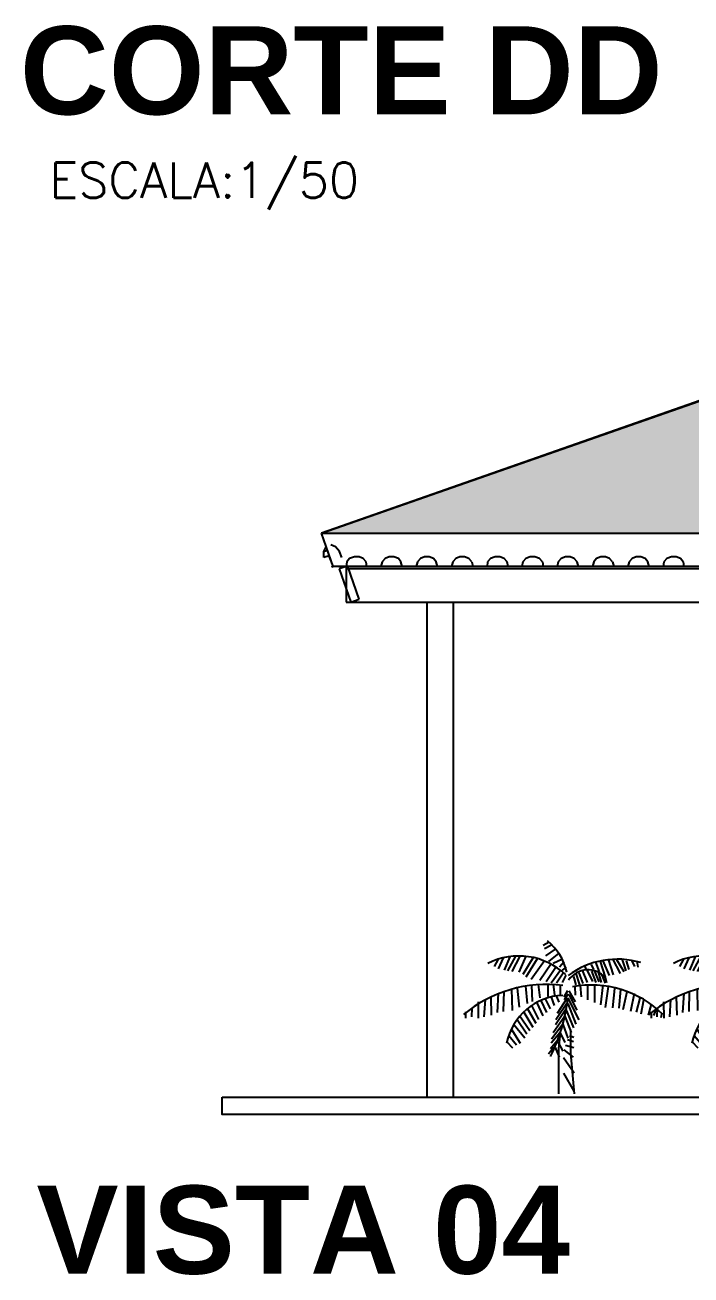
# Model space of a CAD drawing. Extents: x 500 to 638, y 181 to 267.
# Drawn here: x 598.41 to 602.19, y 208.53 to 215.62 of the extents above; entities that cross this region are included whole.
import ezdxf
from ezdxf.enums import TextEntityAlignment as Align

# ---------------------------------------------------------------- set-up
doc = ezdxf.new("R2010")
doc.units = 0
doc.header["$LTSCALE"] = 7
for name, color, linetype in [('ACESSÓRIO', 2, 'CONTINUOUS'), ('ALVENARIA', 7, 'CONTINUOUS'), ('ALVENARIA1', 44, 'CONTINUOUS'), ('COTA', 1, 'CONTINUOUS'), ('LINVISTA', 13, 'CONTINUOUS'), ('TEXTO2', 40, 'CONTINUOUS'), ('TEXTO5', 5, 'CONTINUOUS')]:
    doc.layers.add(name, color=color, linetype=linetype)
doc.styles.add('SANSSERIFBOLD', font='sasb____.pfb')
doc.styles.add('SIMPLEX', font='SIMPLEX.SHX')

# ---------------------------------------------------------------- blocks, each defined once
blk = doc.blocks.new('A$C568054DB')
at = {"layer": 'ACESSÓRIO'}
for p, q in [((0.5403, 0.957), (0.5038, 0.9355)), ((0.3275, 0.8681), (0.278, 0.776)), ((0.3552, 0.8691), (0.3056, 0.7711)), ((0.3942, 0.8691), (0.3494, 0.768)), ((0.5563, 0.9378), (0.5106, 0.9139)), ((0.579, 0.9116), (0.5175, 0.8709)), ((0.6018, 0.8877), (0.5358, 0.835)), ((0.2189, 0.8493), (0.1938, 0.8039)), ((0.2512, 0.858), (0.2199, 0.7881)), ((0.2932, 0.865), (0.256, 0.7811)), ((0.4391, 0.8601), (0.3752, 0.753)), ((0.4648, 0.8521), (0.3942, 0.736)), ((0.5115, 0.8381), (0.4267, 0.722)), ((0.5535, 0.8191), (0.4811, 0.714)), ((0.5839, 0.801), (0.522, 0.706)), ((0.6247, 0.8493), (0.5653, 0.823)), ((0.636, 0.8326), (0.6064, 0.7991)), ((0.6474, 0.7991), (0.6224, 0.78)), ((0.7659, 0.8037), (0.7737, 0.7822)), ((0.8051, 0.8152), (0.8193, 0.7839)), ((0.8333, 0.8301), (0.857, 0.7691)), ((0.8617, 0.835), (0.8946, 0.7361)), ((0.8789, 0.8399), (0.9183, 0.746)), ((0.9119, 0.8498), (0.9434, 0.7509)), ((0.9402, 0.8515), (0.989, 0.7591)), ((0.9654, 0.8482), (1.0125, 0.7724)), ((1.0015, 0.8449), (1.0251, 0.7756)), ((1.0266, 0.8399), (1.0424, 0.7839)), ((1.0628, 0.8399), (1.0785, 0.8037)), ((1.0941, 0.8367), (1.1005, 0.7987)), ((0.6135, 0.782), (0.5535, 0.698)), ((0.6297, 0.762), (0.5878, 0.699)), ((0.6469, 0.7491), (0.623, 0.702)), ((0.6936, 0.7411), (0.7093, 0.6866)), ((0.7093, 0.7591), (0.7313, 0.6883)), ((0.7282, 0.7642), (0.7533, 0.6965)), ((0.7486, 0.7806), (0.7799, 0.7014)), ((0.7784, 0.7822), (0.813, 0.7081)), ((0.8083, 0.774), (0.835, 0.7014)), ((0.8271, 0.774), (0.8539, 0.7064)), ((0.8491, 0.7691), (0.8695, 0.7031)), ((0.8727, 0.7493), (0.8946, 0.6982)), ((0.8946, 0.7361), (0.9025, 0.7031)), ((0.2199, 0.6349), (0.2132, 0.5139)), ((0.2542, 0.648), (0.2512, 0.52)), ((0.3038, 0.66), (0.3066, 0.526)), ((0.3399, 0.666), (0.3514, 0.5459)), ((0.3924, 0.68), (0.4018, 0.5699)), ((0.4285, 0.685), (0.4343, 0.582)), ((0.4715, 0.69), (0.482, 0.605)), ((0.5315, 0.693), (0.5315, 0.614)), ((0.5667, 0.692), (0.5754, 0.623)), ((0.6106, 0.686), (0.6106, 0.625)), ((0.6559, 0.6487), (0.6323, 0.6092)), ((0.6638, 0.6487), (0.7046, 0.5794)), ((0.7018, 0.6769), (0.7042, 0.6215)), ((0.737, 0.6835), (0.7432, 0.611)), ((0.7834, 0.6875), (0.7822, 0.5925)), ((0.8274, 0.6861), (0.8274, 0.5767)), ((0.8801, 0.6875), (0.8638, 0.5621)), ((0.9129, 0.6769), (0.894, 0.545)), ((0.9531, 0.665), (0.9405, 0.5424)), ((0.9896, 0.6571), (0.9807, 0.541)), ((1.0297, 0.6426), (1.0046, 0.5305)), ((1.0763, 0.6334), (1.0537, 0.5186)), ((0.0921, 0.581), (0.0941, 0.477)), ((0.1369, 0.5949), (0.1293, 0.485)), ((0.1721, 0.612), (0.176, 0.4959)), ((0.4278, 0.5607), (0.474, 0.4698)), ((0.4634, 0.5738), (0.501, 0.493)), ((0.4884, 0.589), (0.524, 0.5122)), ((0.5153, 0.5991), (0.5471, 0.5365)), ((0.5529, 0.6092), (0.5722, 0.5567)), ((0.6554, 0.5771), (0.5826, 0.4675)), ((0.5866, 0.6142), (0.601, 0.5789)), ((0.6527, 0.6017), (0.5922, 0.5064)), ((0.6621, 0.6289), (0.6354, 0.5927)), ((0.6582, 0.5698), (0.7091, 0.44)), ((0.6595, 0.603), (0.7283, 0.4675)), ((0.6638, 0.6272), (0.7155, 0.5284)), ((1.1115, 0.6043), (1.0888, 0.5147)), ((1.1366, 0.5899), (1.119, 0.5028)), ((1.1844, 0.5648), (1.1655, 0.4962)), ((0.0139, 0.518), (0.0139, 0.477)), ((0.053, 0.54), (0.0502, 0.486)), ((0.3528, 0.4951), (0.4182, 0.3991)), ((0.3807, 0.5152), (0.4374, 0.4203)), ((0.4018, 0.5405), (0.4567, 0.4456)), ((0.639, 0.4905), (0.5661, 0.3852)), ((0.6473, 0.5353), (0.5799, 0.4357)), ((0.6403, 0.4891), (0.6789, 0.3867)), ((0.6444, 0.5381), (0.694, 0.4169)), ((1.2158, 0.5371), (1.1982, 0.4936)), ((1.2522, 0.5081), (1.2459, 0.479)), ((0.3017, 0.4092), (0.3585, 0.3193)), ((0.3191, 0.4355), (0.3874, 0.3527)), ((0.3393, 0.4688), (0.4009, 0.3789)), ((0.6279, 0.44), (0.5564, 0.3448)), ((0.6279, 0.4386), (0.6595, 0.352)), ((0.2738, 0.3274), (0.3095, 0.291)), ((0.2854, 0.3678), (0.3354, 0.3083)), ((0.5895, 0.3332), (0.5482, 0.2842)), ((0.6087, 0.3852), (0.5537, 0.3188)), ((0.5963, 0.3275), (0.6266, 0.2698)), ((0.6115, 0.3809), (0.6403, 0.3232)), ((0.6568, 0.3425), (0.6932, 0.3305)), ((0.6684, 0.3689), (0.6957, 0.3568)), ((0.5688, 0.2929), (0.5359, 0.2497)), ((0.5785, 0.2914), (0.6033, 0.2309)), ((0.634, 0.2782), (0.6911, 0.2303)), ((0.6431, 0.3067), (0.6957, 0.2925)), ((0.6319, 0.2281), (0.6978, 0.1324)), ((0.6319, 0.1302), (0.6957, 0.0158))]:
    blk.add_line(p, q, dxfattribs=at)
for points in [[(0.602, 0), (0.602, 0.2867), (0.6136, 0.4027)], [(0.7008, 0), (0.6776, 0.2562), (0.6776, 0.4027)]]:
    blk.add_lwpolyline(points, dxfattribs=at)
for centre, radius, start, end in [((0.2999, 0.6864), 0.3615, 13.05544, 50.23197), ((0.3492, 0.4395), 0.4299, 46.49364, 116.85888), ((0.9714, 0.3296), 0.5197, 73.46466, 126.65886), ((0.7853, 0.6339), 0.148, 41.61259, 145.43786), ((0.527, -0.1344), 0.8248, 83.04465, 129.71296), ((0.808, 0.049), 0.6372, 45.10295, 100.95996), ((0.6408, 0.2449), 0.3762, 92.20643, 168.58248), ((-0.4696, 0.7368), 1.1361, 333.76128, 353.35255)]:
    blk.add_arc(centre, radius, start, end, dxfattribs=at)

msp = doc.modelspace()

# ---------------------------------------------------------------- hatches: boundary and pattern name
at = {"layer": 'COTA'}
h = msp.add_hatch(dxfattribs=at)
h.set_pattern_fill('SPANTILE,_O', color=256, scale=0.2)
h.set_pattern_definition([(0, (607.07529, 214.00094), (0, 0.2), [0.04, -0.16]), (0, (607.17529, 214.04094), (0, 0.2), [0.04, -0.16]), (0, (607.17529, 214.06094), (0, 0.2), [0.04, -0.16]), (90, (607.09529, 214.00094), (-0.2, 1e-17), [0.2]), (45, (607.09529, 214.00094), (0, 0.2), [0.0565685, -0.2262742]), (45, (607.11529, 214.00094), (0, 0.2), [0.0282843, -0.2545584]), (135, (607.09529, 214.00094), (-0.2, 0), [0.0565685, -0.2262742]), (135, (607.27529, 214.00094), (-0.2, 0), [0.0282843, -0.2545584]), (26.56505, (607.13529, 214.02094), (0.2, 2e-10), [0.04472, -0.4024936]), (153.43495, (607.05529, 214.02094), (-0.2, 2e-10), [0.04472, -0.4024936]), (26.56505, (607.13529, 214.04094), (0.2, 2e-10), [0.04472, -0.4024936]), (153.43495, (607.05529, 214.04094), (-0.2, 2e-10), [0.04472, -0.4024936])])
h.paths.add_polyline_path([(616.5704, 212.7396), (617.1726, 212.9503), (617.1726, 213.2681), (620.5874, 214.4627), (612.2477, 214.4627), (612.2477, 213.3144), (609.9492, 213.3144), (609.9492, 214.4627), (605.0176, 214.4627), (600.0927, 212.7396), (603.4919, 212.7396), (607.0953, 214.0009), (610.6986, 212.7396)])

# ---------------------------------------------------------------- linework, layer by layer
at = {"layer": 'ALVENARIA'}
msp.add_line((599.5305, 209.5377, -1.4713), (625.4492, 209.5377, -1.4713), dxfattribs=at)
at = {"layer": 'ALVENARIA', "elevation": -1.4713}
msp.add_lwpolyline([(599.5305, 209.5377), (625.4492, 209.5377), (625.4492, 209.4377), (599.5305, 209.4377)], close=True, dxfattribs=at)
at = {"layer": 'ALVENARIA1'}
for p, q in [((600.0927, 212.7396, -1.4713), (605.0176, 214.4627, -1.4713)), ((600.0927, 212.7396, -1.4713), (603.4919, 212.7396, -1.4713)), ((600.1596, 212.5506, -1.4713), (600.0927, 212.7396, -1.4713)), ((600.106, 212.6359, -1.4713), (600.1194, 212.6626, -1.4713)), ((600.106, 212.6359, -1.4713), (600.1261, 212.6426, -1.4713)), ((600.106, 212.6008, -1.4713), (600.106, 212.6359, -1.4713)), ((600.1194, 212.6626, -1.4713), (600.1194, 212.6626, -1.4713)), ((600.173, 212.6626, -1.4713), (600.1462, 212.6727, -1.4713)), ((600.1964, 212.6359, -1.4713), (600.173, 212.6626, -1.4713)), ((600.2098, 212.6008, -1.4713), (600.1964, 212.6359, -1.4713)), ((600.1362, 212.6108, -1.4713), (600.106, 212.6008, -1.4713)), ((600.1395, 212.6058, -1.4713), (600.1395, 212.6058, -1.4713)), ((600.1495, 212.5757, -1.4713), (600.1395, 212.6058, -1.4713)), ((600.1429, 212.5957, -1.4713), (600.1429, 212.5957, -1.4713)), ((600.1495, 212.5757, -1.4713), (600.1495, 212.5757, -1.4713)), ((600.1596, 212.5506, -1.4713), (600.1495, 212.5757, -1.4713)), ((600.2365, 212.5757, -1.4713), (600.2332, 212.5506, -1.4713)), ((600.2533, 212.5957, -1.4713), (600.2365, 212.5757, -1.4713)), ((600.28, 212.6058, -1.4713), (600.2533, 212.5957, -1.4713)), ((600.3068, 212.6058, -1.4713), (600.28, 212.6058, -1.4713)), ((600.3302, 212.5957, -1.4713), (600.3068, 212.6058, -1.4713)), ((600.3469, 212.5757, -1.4713), (600.3302, 212.5957, -1.4713)), ((600.3503, 212.5506, -1.4713), (600.3469, 212.5757, -1.4713)), ((600.4373, 212.5757, -1.4713), (600.4306, 212.5506, -1.4713)), ((600.454, 212.5957, -1.4713), (600.4373, 212.5757, -1.4713)), ((600.4774, 212.6058, -1.4713), (600.454, 212.5957, -1.4713)), ((600.5042, 212.6058, -1.4713), (600.4774, 212.6058, -1.4713)), ((600.531, 212.5957, -1.4713), (600.5042, 212.6058, -1.4713)), ((600.5443, 212.5757, -1.4713), (600.531, 212.5957, -1.4713)), ((600.551, 212.5506, -1.4713), (600.5443, 212.5757, -1.4713)), ((600.638, 212.5757, -1.4713), (600.6313, 212.5506, -1.4713)), ((600.6547, 212.5957, -1.4713), (600.638, 212.5757, -1.4713)), ((600.6782, 212.6058, -1.4713), (600.6547, 212.5957, -1.4713)), ((600.7049, 212.6058, -1.4713), (600.6782, 212.6058, -1.4713)), ((600.7284, 212.5957, -1.4713), (600.7049, 212.6058, -1.4713)), ((600.7451, 212.5757, -1.4713), (600.7284, 212.5957, -1.4713)), ((600.7518, 212.5506, -1.4713), (600.7451, 212.5757, -1.4713)), ((600.8388, 212.5757, -1.4713), (600.8321, 212.5506, -1.4713)), ((600.8555, 212.5957, -1.4713), (600.8388, 212.5757, -1.4713)), ((600.8789, 212.6058, -1.4713), (600.8555, 212.5957, -1.4713)), ((600.9057, 212.6058, -1.4713), (600.8789, 212.6058, -1.4713)), ((600.9291, 212.5957, -1.4713), (600.9057, 212.6058, -1.4713)), ((600.9458, 212.5757, -1.4713), (600.9291, 212.5957, -1.4713)), ((600.9458, 212.5757, -1.4713), (600.9525, 212.5506, -1.4713)), ((601.0362, 212.5757, -1.4713), (601.0328, 212.5506, -1.4713)), ((601.0529, 212.5957, -1.4713), (601.0362, 212.5757, -1.4713)), ((601.0797, 212.6058, -1.4713), (601.0529, 212.5957, -1.4713)), ((601.1064, 212.6058, -1.4713), (601.0797, 212.6058, -1.4713)), ((601.1298, 212.5957, -1.4713), (601.1064, 212.6058, -1.4713)), ((601.1466, 212.5757, -1.4713), (601.1298, 212.5957, -1.4713)), ((601.1533, 212.5506, -1.4713), (601.1466, 212.5757, -1.4713)), ((601.2369, 212.5757, -1.4713), (601.2302, 212.5506, -1.4713)), ((601.2536, 212.5957, -1.4713), (601.2369, 212.5757, -1.4713)), ((601.2771, 212.6058, -1.4713), (601.2536, 212.5957, -1.4713)), ((601.3038, 212.6058, -1.4713), (601.2771, 212.6058, -1.4713)), ((601.3306, 212.5957, -1.4713), (601.3038, 212.6058, -1.4713)), ((601.3473, 212.5757, -1.4713), (601.3306, 212.5957, -1.4713)), ((601.3473, 212.5757, -1.4713), (601.3507, 212.5506, -1.4713)), ((601.4376, 212.5757, -1.4713), (601.431, 212.5506, -1.4713)), ((601.4544, 212.5957, -1.4713), (601.4376, 212.5757, -1.4713)), ((601.4778, 212.6058, -1.4713), (601.4544, 212.5957, -1.4713)), ((601.5046, 212.6058, -1.4713), (601.4778, 212.6058, -1.4713)), ((601.528, 212.5957, -1.4713), (601.5046, 212.6058, -1.4713)), ((601.5447, 212.5757, -1.4713), (601.528, 212.5957, -1.4713)), ((601.5514, 212.5506, -1.4713), (601.5447, 212.5757, -1.4713)), ((601.6384, 212.5757, -1.4713), (601.6317, 212.5506, -1.4713)), ((601.6551, 212.5957, -1.4713), (601.6384, 212.5757, -1.4713)), ((601.6785, 212.6058, -1.4713), (601.6551, 212.5957, -1.4713)), ((601.7053, 212.6058, -1.4713), (601.6785, 212.6058, -1.4713)), ((601.7287, 212.5957, -1.4713), (601.7053, 212.6058, -1.4713)), ((601.7455, 212.5757, -1.4713), (601.7287, 212.5957, -1.4713)), ((601.7455, 212.5757, -1.4713), (601.7521, 212.5506, -1.4713)), ((601.8391, 212.5757, -1.4713), (601.8324, 212.5506, -1.4713)), ((601.8559, 212.5957, -1.4713), (601.8391, 212.5757, -1.4713)), ((601.8793, 212.6058, -1.4713), (601.8559, 212.5957, -1.4713)), ((601.9061, 212.6058, -1.4713), (601.8793, 212.6058, -1.4713)), ((601.9295, 212.5957, -1.4713), (601.9061, 212.6058, -1.4713)), ((601.9462, 212.5757, -1.4713), (601.9295, 212.5957, -1.4713)), ((601.9529, 212.5506, -1.4713), (601.9462, 212.5757, -1.4713)), ((602.0365, 212.5757, -1.4713), (602.0332, 212.5506, -1.4713)), ((602.0533, 212.5957, -1.4713), (602.0365, 212.5757, -1.4713)), ((602.08, 212.6058, -1.4713), (602.0533, 212.5957, -1.4713)), ((602.1068, 212.6058, -1.4713), (602.08, 212.6058, -1.4713)), ((602.1302, 212.5957, -1.4713), (602.1068, 212.6058, -1.4713)), ((602.1469, 212.5757, -1.4713), (602.1302, 212.5957, -1.4713)), ((602.1469, 212.5757, -1.4713), (602.1503, 212.5506, -1.4713)), ((600.1529, 212.5489, -1.4713), (600.1562, 212.5506, -1.4713)), ((600.1529, 212.5489, -1.4713), (600.1596, 212.5506, -1.4713)), ((600.1529, 212.5506, -1.4713), (600.1529, 212.5489, -1.4713)), ((603.5588, 212.5506, -1.4713), (600.1529, 212.5506, -1.4713)), ((600.2332, 212.5506, -1.4713), (600.193, 212.5372, -1.4713)), ((600.193, 212.5372, -1.4713), (600.26, 212.3482, -1.4713)), ((600.2332, 212.5506, -1.4713), (600.2332, 212.3482, -1.4713)), ((603.522, 212.5372, -1.4713), (600.2332, 212.5372, -1.4713)), ((600.3068, 212.3649, -1.4713), (600.2432, 212.5506, -1.4713)), ((600.26, 212.3482, -1.4713), (600.3068, 212.3649, -1.4713)), ((600.2332, 212.3482, -1.4713), (603.522, 212.3482, -1.4713)), ((600.6916, 212.3482, -1.4713), (600.6916, 209.5377, -1.4713)), ((600.8416, 212.3482, -1.4713), (600.8416, 209.5377, -1.4713))]:
    msp.add_line(p, q, dxfattribs=at)
at = {"layer": 'LINVISTA'}
msp.add_line((603.5154, 213.939, -1.4713), (600.0927, 212.7396, -1.4713), dxfattribs=at)

# ---------------------------------------------------------------- block references
at = {"layer": 'ACESSÓRIO', "xscale": 0.9, "yscale": 0.9, "zscale": 0.9}
for p in [(600.8989, 209.556), (601.9512, 209.556)]:
    msp.add_blockref('A$C568054DB', p, dxfattribs=at)

# ---------------------------------------------------------------- texts
at = {"layer": 'TEXTO2', "style": 'SIMPLEX'}
msp.add_text('ESCALA:1/50', height=0.2, dxfattribs=at).set_placement((598.5499, 214.6436))
at = {"layer": 'TEXTO5', "style": 'SANSSERIFBOLD'}
for s, p in [('CORTE DD', (602.0295, 215.1171)), ('VISTA 04', (601.5036, 208.5344))]:
    msp.add_text(s, height=0.5, dxfattribs=at).set_placement(p, align=Align.RIGHT)

doc.saveas('drawing.dxf')
